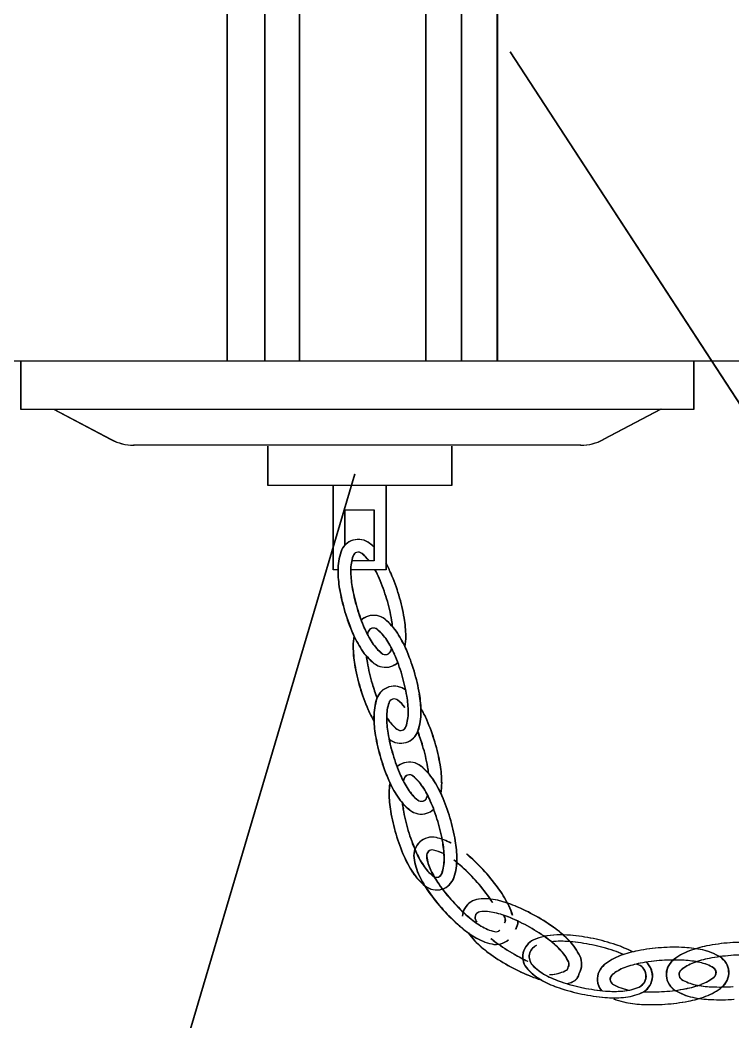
# Model space of a CAD drawing. Extents: x 846 to 947, y 375 to 797.
# Drawn here: x 897.146 to 898.59, y 494.493 to 496.522 of the extents above; entities that cross this region are included whole.
import ezdxf

# ---------------------------------------------------------------- set-up
doc = ezdxf.new("R2010")
doc.units = 0
doc.header["$MEASUREMENT"] = 0
doc.layers.add('COLOR_GREEN', color=3, linetype='CONTINUOUS')
doc.layers.add('PL-DR-LEADER', color=42, linetype='CONTINUOUS')

msp = doc.modelspace()

# ---------------------------------------------------------------- linework, layer by layer
at = {"layer": 'COLOR_GREEN'}
for p, q in [((897.5646, 497.5615), (897.5646, 495.8317)), ((897.5654, 497.5615), (897.5654, 495.8317)), ((897.6409, 497.5615), (897.6409, 495.8317)), ((897.6416, 497.5615), (897.6416, 495.8317)), ((897.7117, 497.5615), (897.7117, 495.8317)), ((897.7124, 497.5615), (897.7124, 495.8317)), ((897.9677, 497.5615), (897.9677, 495.8317)), ((897.9684, 497.5615), (897.9684, 495.8317)), ((898.04, 497.5615), (898.04, 495.8317)), ((898.0407, 497.5615), (898.0407, 495.8317)), ((898.1123, 497.5615), (898.1123, 495.8317)), ((898.1131, 497.5615), (898.1131, 495.8317)), ((891.023, 495.8317), (904.0102, 495.8317)), ((891.0237, 495.8317), (904.0109, 495.8317)), ((897.1472, 495.7331), (897.1472, 495.8317)), ((897.148, 495.7331), (897.148, 495.8317)), ((898.5105, 495.8317), (898.5105, 495.7331)), ((898.5112, 495.8317), (898.5112, 495.7331)), ((898.5105, 495.7331), (897.1472, 495.7331)), ((898.5112, 495.7331), (897.148, 495.7331)), ((897.2136, 495.734), (897.3301, 495.6723)), ((897.2143, 495.734), (897.3309, 495.6723)), ((898.4441, 495.734), (898.3275, 495.6723)), ((898.4448, 495.734), (898.3283, 495.6723)), ((898.2816, 495.6609), (897.376, 495.6609)), ((898.2824, 495.6609), (897.3768, 495.6609)), ((897.6479, 495.5793), (897.6479, 495.6592)), ((897.6487, 495.5793), (897.6487, 495.6592)), ((898.0199, 495.6592), (898.0199, 495.5793)), ((898.0206, 495.6592), (898.0206, 495.5793)), ((898.0199, 495.5793), (897.6479, 495.5793)), ((898.0206, 495.5793), (897.6487, 495.5793)), ((897.7806, 495.4084), (897.7806, 495.5791)), ((897.7813, 495.4084), (897.7813, 495.5791)), ((897.8868, 495.5791), (897.8868, 495.4084)), ((897.8875, 495.5791), (897.8875, 495.4084)), ((897.804, 495.5299), (897.8625, 495.5299)), ((897.804, 495.4586), (897.804, 495.5299)), ((897.8048, 495.5299), (897.8632, 495.5299)), ((897.8048, 495.4586), (897.8048, 495.5299)), ((897.8625, 495.5299), (897.8625, 495.4264)), ((897.8632, 495.5299), (897.8632, 495.4264)), ((897.8625, 495.4264), (897.818, 495.4264)), ((897.8632, 495.4264), (897.8188, 495.4264)), ((897.7895, 495.4084), (897.7806, 495.4084)), ((897.7903, 495.4084), (897.7813, 495.4084)), ((897.8868, 495.4084), (897.8165, 495.4084)), ((897.8875, 495.4084), (897.8172, 495.4084))]:
    msp.add_line(p, q, dxfattribs=at)
for centre, radius, start, end in [((897.376, 495.759), 0.0981, 242.1188, 270), ((897.3768, 495.759), 0.0981, 242.1188, 270), ((898.2816, 495.759), 0.0981, 270, 297.8812), ((898.2824, 495.759), 0.0981, 270, 297.8812), ((897.831, 495.4328), 0.0373, 106.5977, 161.4181), ((897.8317, 495.4328), 0.0373, 106.5977, 161.4181), ((897.831, 495.4328), 0.0373, 51.7773, 106.5977), ((897.8317, 495.4328), 0.0373, 51.7773, 106.5977), ((897.7823, 495.371), 0.116, 46.2721, 51.7773), ((897.783, 495.371), 0.116, 46.2721, 51.7773), ((897.9056, 495.4077), 0.116, 161.4181, 180.3213), ((897.9063, 495.4077), 0.116, 161.4181, 180.3213), ((897.9056, 495.4077), 0.0902, 161.4181, 180.3213), ((897.9063, 495.4077), 0.0902, 161.4181, 180.3213), ((897.831, 495.4328), 0.0115, 106.5977, 161.4181), ((897.8317, 495.4328), 0.0115, 106.5977, 161.4181), ((897.831, 495.4328), 0.0115, 51.7773, 106.5977), ((897.8317, 495.4328), 0.0115, 51.7773, 106.5977), ((897.7823, 495.371), 0.0902, 38.4643, 51.7773), ((897.783, 495.371), 0.0902, 38.4643, 51.7773), ((898.0147, 495.4083), 0.2251, 180.3213, 189.7019), ((898.0154, 495.4083), 0.2251, 180.3213, 189.7019), ((898.0147, 495.4083), 0.1993, 180.3213, 189.7019), ((898.0154, 495.4083), 0.1993, 180.3213, 189.7019), ((897.6907, 495.3117), 0.1993, 23.4936, 29.0336), ((897.6914, 495.3117), 0.1993, 23.4936, 29.0336), ((897.6907, 495.3117), 0.2251, 23.4936, 29.4239), ((897.6914, 495.3117), 0.2251, 23.4936, 29.4239), ((897.5356, 495.2443), 0.3684, 16.5977, 23.4936), ((897.5363, 495.2443), 0.3684, 16.5977, 23.4936), ((897.5356, 495.2443), 0.3942, 16.5977, 23.4936), ((897.5363, 495.2443), 0.3942, 16.5977, 23.4936), ((898.1813, 495.4368), 0.3942, 189.7019, 196.5977), ((898.1821, 495.4368), 0.3942, 189.7019, 196.5977), ((898.1813, 495.4368), 0.3684, 189.7019, 196.5977), ((898.1821, 495.4368), 0.3684, 189.7019, 196.5977), ((897.5356, 495.2443), 0.3684, 9.7019, 16.5977), ((897.5363, 495.2443), 0.3684, 9.7019, 16.5977), ((897.5356, 495.2443), 0.3942, 9.7019, 16.5977), ((897.5363, 495.2443), 0.3942, 9.7019, 16.5977), ((898.1813, 495.4368), 0.3942, 196.5977, 203.4936), ((898.1821, 495.4368), 0.3942, 196.5977, 203.4936), ((898.1813, 495.4368), 0.3684, 196.5977, 203.4936), ((898.1821, 495.4368), 0.3684, 196.5977, 203.4936), ((897.8617, 495.2791), 0.0373, 106.5977, 132.1146), ((897.8625, 495.2791), 0.0373, 106.5977, 132.1146), ((897.8617, 495.2791), 0.0373, 51.7773, 106.5977), ((897.8625, 495.2791), 0.0373, 51.7773, 106.5977), ((897.8131, 495.2172), 0.116, 32.8742, 51.7773), ((897.8138, 495.2172), 0.116, 32.8742, 51.7773), ((897.7023, 495.2728), 0.1993, 5.9785, 9.7019), ((897.703, 495.2728), 0.1993, 5.9785, 9.7019), ((897.7023, 495.2728), 0.2251, 0.3213, 9.7019), ((897.703, 495.2728), 0.2251, 0.3213, 9.7019), ((898.0263, 495.3694), 0.1993, 203.4936, 212.8742), ((898.027, 495.3694), 0.1993, 203.4936, 212.8742), ((897.8617, 495.2791), 0.0115, 106.5977, 161.4181), ((897.8625, 495.2791), 0.0115, 106.5977, 161.4181), ((897.8617, 495.2791), 0.0115, 51.7773, 106.5977), ((897.8625, 495.2791), 0.0115, 51.7773, 106.5977), ((897.8131, 495.2172), 0.0902, 32.8742, 51.7773), ((897.8138, 495.2172), 0.0902, 32.8742, 51.7773), ((898.0263, 495.3694), 0.2251, 203.4936, 212.8742), ((897.9363, 495.254), 0.116, 169.83, 180.3213), ((898.027, 495.3694), 0.2251, 203.4936, 212.8742), ((897.9371, 495.254), 0.116, 169.83, 180.3213), ((897.9363, 495.254), 0.0902, 161.4181, 164.7429), ((897.9371, 495.254), 0.0902, 161.4181, 164.7429), ((897.7214, 495.158), 0.1993, 23.4936, 32.8742), ((897.7222, 495.158), 0.1993, 23.4936, 32.8742), ((897.7214, 495.158), 0.2251, 23.4936, 32.8742), ((897.7222, 495.158), 0.2251, 23.4936, 32.8742), ((897.8114, 495.2734), 0.116, 349.83, 0.3213), ((897.8121, 495.2734), 0.116, 349.83, 0.3213), ((898.0454, 495.2546), 0.2251, 180.3213, 189.7019), ((898.0462, 495.2546), 0.2251, 180.3213, 189.7019), ((897.9346, 495.3102), 0.116, 212.8742, 231.7773), ((897.9354, 495.3102), 0.116, 212.8742, 231.7773), ((897.9346, 495.3102), 0.0902, 212.8742, 231.7773), ((897.9354, 495.3102), 0.0902, 212.8742, 231.7773), ((897.886, 495.2484), 0.0115, 286.5977, 341.4181), ((897.8867, 495.2484), 0.0115, 286.5977, 341.4181), ((897.8114, 495.2734), 0.0902, 341.4181, 344.7429), ((897.8121, 495.2734), 0.0902, 341.4181, 344.7429), ((897.5664, 495.0906), 0.3942, 16.5977, 23.4936), ((897.5671, 495.0906), 0.3942, 16.5977, 23.4936), ((898.0454, 495.2546), 0.1993, 185.9785, 189.7019), ((898.0462, 495.2546), 0.1993, 185.9785, 189.7019), ((897.886, 495.2484), 0.0115, 231.7773, 286.5977), ((897.8867, 495.2484), 0.0115, 231.7773, 286.5977), ((897.5664, 495.0906), 0.3684, 16.5977, 23.4936), ((897.5671, 495.0906), 0.3684, 16.5977, 23.4936), ((898.2121, 495.2831), 0.3942, 189.7019, 196.5977), ((898.2128, 495.2831), 0.3942, 189.7019, 196.5977), ((898.2121, 495.2831), 0.3684, 189.7019, 196.5977), ((898.2128, 495.2831), 0.3684, 189.7019, 196.5977), ((897.886, 495.2484), 0.0373, 231.7773, 286.5977), ((897.8867, 495.2484), 0.0373, 231.7773, 286.5977), ((897.886, 495.2484), 0.0373, 286.5977, 312.1146), ((897.8867, 495.2484), 0.0373, 286.5977, 312.1146), ((897.5664, 495.0906), 0.3942, 9.7019, 16.5977), ((897.5671, 495.0906), 0.3942, 9.7019, 16.5977), ((897.5664, 495.0906), 0.3684, 9.7019, 16.5977), ((897.5671, 495.0906), 0.3684, 9.7019, 16.5977), ((898.2121, 495.2831), 0.3942, 196.5977, 203.4936), ((898.2128, 495.2831), 0.3942, 196.5977, 203.4936), ((898.2121, 495.2831), 0.3684, 196.5977, 201.3298), ((898.2128, 495.2831), 0.3684, 196.5977, 201.3298), ((897.9038, 495.1356), 0.0373, 106.5977, 161.4181), ((897.9045, 495.1356), 0.0373, 106.5977, 161.4181), ((897.9038, 495.1356), 0.0373, 51.7773, 106.5977), ((897.9045, 495.1356), 0.0373, 51.7773, 106.5977), ((897.8551, 495.0738), 0.116, 51.5865, 51.7773), ((897.8558, 495.0738), 0.116, 51.5865, 51.7773), ((897.9784, 495.1105), 0.116, 161.4181, 180.3213), ((897.9791, 495.1105), 0.116, 161.4181, 180.3213), ((897.9038, 495.1356), 0.0115, 106.5977, 161.4181), ((897.9045, 495.1356), 0.0115, 106.5977, 161.4181), ((897.9038, 495.1356), 0.0115, 51.7773, 106.5977), ((897.9045, 495.1356), 0.0115, 51.7773, 106.5977), ((897.8551, 495.0738), 0.0902, 38.4643, 51.7773), ((897.8558, 495.0738), 0.0902, 38.4643, 51.7773), ((897.733, 495.1191), 0.1993, 0.3213, 9.7019), ((897.7338, 495.1191), 0.1993, 0.3213, 9.7019), ((897.733, 495.1191), 0.2251, 0.3213, 9.7019), ((897.7338, 495.1191), 0.2251, 0.3213, 9.7019), ((898.057, 495.2157), 0.2251, 203.4936, 210.2274), ((898.0578, 495.2157), 0.2251, 203.4936, 210.2274), ((897.9784, 495.1105), 0.0902, 161.4181, 180.3213), ((897.9791, 495.1105), 0.0902, 161.4181, 180.3213), ((897.7635, 495.0145), 0.2251, 23.4936, 30.2274), ((897.7642, 495.0145), 0.2251, 23.4936, 30.2274), ((898.0875, 495.1111), 0.2251, 180.3213, 189.7019), ((898.0882, 495.1111), 0.2251, 180.3213, 189.7019), ((898.0875, 495.1111), 0.1993, 180.3213, 189.7019), ((898.057, 495.2157), 0.1993, 212.0895, 212.8742), ((898.0882, 495.1111), 0.1993, 180.3213, 189.7019), ((898.0578, 495.2157), 0.1993, 212.0895, 212.8742), ((897.9654, 495.1565), 0.0902, 212.8742, 231.7773), ((897.9661, 495.1565), 0.0902, 212.8742, 231.7773), ((897.8421, 495.1197), 0.0902, 341.4181, 0.3213), ((897.8429, 495.1197), 0.0902, 341.4181, 0.3213), ((897.8421, 495.1197), 0.116, 341.4181, 0.3213), ((897.8429, 495.1197), 0.116, 341.4181, 0.3213), ((897.6084, 494.9471), 0.3942, 16.5977, 23.4936), ((897.6091, 494.9471), 0.3942, 16.5977, 23.4936), ((897.9167, 495.0947), 0.0115, 231.7773, 286.5977), ((897.9174, 495.0947), 0.0115, 231.7773, 286.5977), ((897.9167, 495.0947), 0.0115, 286.5977, 341.4181), ((897.9174, 495.0947), 0.0115, 286.5977, 341.4181), ((897.9167, 495.0947), 0.0373, 286.5977, 341.4181), ((897.9174, 495.0947), 0.0373, 286.5977, 341.4181), ((897.6084, 494.9471), 0.3684, 16.5977, 21.3298), ((897.6091, 494.9471), 0.3684, 16.5977, 21.3298), ((898.2541, 495.1396), 0.3942, 189.7019, 196.5977), ((898.2549, 495.1396), 0.3942, 189.7019, 196.5977), ((898.2541, 495.1396), 0.3684, 189.7019, 196.5977), ((898.2549, 495.1396), 0.3684, 189.7019, 196.5977), ((897.9654, 495.1565), 0.116, 231.5865, 231.7773), ((897.9167, 495.0947), 0.0373, 231.7773, 286.5977), ((897.9661, 495.1565), 0.116, 231.5865, 231.7773), ((897.9174, 495.0947), 0.0373, 231.7773, 286.5977), ((897.6084, 494.9471), 0.3942, 9.7019, 16.5977), ((897.6091, 494.9471), 0.3942, 9.7019, 16.5977), ((897.6084, 494.9471), 0.3684, 9.7019, 16.5977), ((897.6091, 494.9471), 0.3684, 9.7019, 16.5977), ((898.2541, 495.1396), 0.3942, 196.5977, 203.4936), ((898.2549, 495.1396), 0.3942, 196.5977, 203.4936), ((898.2541, 495.1396), 0.3684, 196.5977, 203.4936), ((898.2549, 495.1396), 0.3684, 196.5977, 203.4936), ((897.9345, 494.9819), 0.0373, 51.7773, 106.5977), ((897.9353, 494.9819), 0.0373, 51.7773, 106.5977), ((897.9345, 494.9819), 0.0373, 106.5977, 132.1146), ((897.9353, 494.9819), 0.0373, 106.5977, 132.1146), ((897.8859, 494.92), 0.116, 32.8742, 51.7773), ((897.8866, 494.92), 0.116, 32.8742, 51.7773), ((897.7751, 494.9756), 0.1993, 5.9785, 9.7019), ((897.7758, 494.9756), 0.1993, 5.9785, 9.7019), ((897.7751, 494.9756), 0.2251, 0.3213, 9.7019), ((897.7758, 494.9756), 0.2251, 0.3213, 9.7019), ((898.0991, 495.0722), 0.2251, 203.4936, 212.8742), ((898.0998, 495.0722), 0.2251, 203.4936, 212.8742), ((898.0991, 495.0722), 0.1993, 203.4936, 212.8742), ((898.0998, 495.0722), 0.1993, 203.4936, 212.8742), ((898.0091, 494.9568), 0.0902, 161.4181, 164.7429), ((898.0099, 494.9568), 0.0902, 161.4181, 164.7429), ((897.9345, 494.9819), 0.0115, 106.5977, 161.4181), ((897.9353, 494.9819), 0.0115, 106.5977, 161.4181), ((897.9345, 494.9819), 0.0115, 51.7773, 106.5977), ((897.9353, 494.9819), 0.0115, 51.7773, 106.5977), ((897.8859, 494.92), 0.0902, 32.8742, 51.7773), ((897.8866, 494.92), 0.0902, 32.8742, 51.7773), ((897.7942, 494.8608), 0.2251, 23.4936, 32.8742), ((897.795, 494.8608), 0.2251, 23.4936, 32.8742), ((898.0091, 494.9568), 0.116, 169.83, 180.3213), ((898.0099, 494.9568), 0.116, 169.83, 180.3213), ((898.0074, 495.013), 0.0902, 212.8742, 231.7773), ((898.0082, 495.013), 0.0902, 212.8742, 231.7773), ((897.7942, 494.8608), 0.1993, 23.4936, 32.8742), ((897.795, 494.8608), 0.1993, 23.4936, 32.8742), ((897.8842, 494.9762), 0.116, 349.83, 0.3213), ((897.8849, 494.9762), 0.116, 349.83, 0.3213), ((898.1182, 494.9574), 0.2251, 180.3213, 189.7019), ((898.119, 494.9574), 0.2251, 180.3213, 189.7019), ((898.0074, 495.013), 0.116, 212.8742, 231.7773), ((898.0082, 495.013), 0.116, 212.8742, 231.7773), ((897.9588, 494.9512), 0.0115, 231.7773, 286.5977), ((897.9595, 494.9512), 0.0115, 231.7773, 286.5977), ((897.9588, 494.9512), 0.0115, 286.5977, 341.4181), ((897.9595, 494.9512), 0.0115, 286.5977, 341.4181), ((897.8842, 494.9762), 0.0902, 341.4181, 344.7429), ((897.8849, 494.9762), 0.0902, 341.4181, 344.7429), ((897.6392, 494.7934), 0.3684, 16.5977, 23.4936), ((897.6399, 494.7934), 0.3684, 16.5977, 23.4936), ((897.6392, 494.7934), 0.3942, 16.5977, 23.4936), ((897.6399, 494.7934), 0.3942, 16.5977, 23.4936), ((898.2849, 494.9859), 0.3942, 189.7019, 196.5977), ((898.2856, 494.9859), 0.3942, 189.7019, 196.5977), ((898.1182, 494.9574), 0.1993, 185.9785, 189.7019), ((898.119, 494.9574), 0.1993, 185.9785, 189.7019), ((898.2849, 494.9859), 0.3684, 189.7019, 196.5977), ((898.2856, 494.9859), 0.3684, 189.7019, 196.5977), ((897.9588, 494.9512), 0.0373, 231.7773, 286.5977), ((897.9595, 494.9512), 0.0373, 231.7773, 286.5977), ((897.9588, 494.9512), 0.0373, 286.5977, 312.1146), ((897.9595, 494.9512), 0.0373, 286.5977, 312.1146), ((897.6392, 494.7934), 0.3684, 9.7019, 16.5977), ((897.6399, 494.7934), 0.3684, 9.7019, 16.5977), ((897.6392, 494.7934), 0.3942, 9.7019, 16.5977), ((897.6399, 494.7934), 0.3942, 9.7019, 16.5977), ((898.2849, 494.9859), 0.3684, 196.5977, 203.4936), ((898.2856, 494.9859), 0.3684, 196.5977, 203.4936), ((898.2849, 494.9859), 0.3942, 196.5977, 203.4936), ((898.2856, 494.9859), 0.3942, 196.5977, 203.4936), ((897.9807, 494.8299), 0.0373, 132.1427, 186.9631), ((897.9814, 494.8299), 0.0373, 132.1427, 186.9631), ((897.9807, 494.8299), 0.0373, 77.3223, 132.1427), ((897.9814, 494.8299), 0.0373, 77.3223, 132.1427), ((897.9634, 494.7531), 0.116, 61.5955, 77.3223), ((897.9641, 494.7531), 0.116, 61.5955, 77.3223), ((897.8058, 494.8219), 0.2251, 0.3213, 9.7019), ((897.8066, 494.8219), 0.2251, 0.3213, 9.7019), ((898.1298, 494.9185), 0.1993, 203.4936, 212.8742), ((898.1306, 494.9185), 0.1993, 203.4936, 212.8742), ((897.9807, 494.8299), 0.0115, 132.1427, 186.9631), ((897.9814, 494.8299), 0.0115, 132.1427, 186.9631), ((897.9807, 494.8299), 0.0115, 77.3223, 132.1427), ((897.9814, 494.8299), 0.0115, 77.3223, 132.1427), ((897.9634, 494.7531), 0.0902, 64.0092, 77.3223), ((897.9641, 494.7531), 0.0902, 64.0092, 77.3223), ((897.8058, 494.8219), 0.1993, 0.3213, 9.7019), ((897.8066, 494.8219), 0.1993, 0.3213, 9.7019), ((898.1298, 494.9185), 0.2251, 203.4936, 212.8742), ((898.1306, 494.9185), 0.2251, 203.4936, 212.8742), ((898.0588, 494.8394), 0.116, 186.9631, 205.8662), ((898.0595, 494.8394), 0.116, 186.9631, 205.8662), ((898.0588, 494.8394), 0.0902, 186.9631, 205.8662), ((898.0595, 494.8394), 0.0902, 186.9631, 205.8662), ((897.9149, 494.8225), 0.0902, 341.4181, 0.3213), ((897.9157, 494.8225), 0.0902, 341.4181, 0.3213), ((897.9063, 494.6602), 0.1993, 49.0385, 53.5974), ((897.9149, 494.8225), 0.116, 341.4181, 0.3213), ((897.907, 494.6602), 0.1993, 49.0385, 53.5974), ((897.9157, 494.8225), 0.116, 341.4181, 0.3213), ((897.9063, 494.6602), 0.2251, 49.0385, 50.1427), ((897.907, 494.6602), 0.2251, 49.0385, 50.1427), ((897.7954, 494.5325), 0.3942, 42.1427, 49.0385), ((897.7961, 494.5325), 0.3942, 42.1427, 49.0385), ((898.0382, 494.8593), 0.116, 212.8742, 231.7773), ((898.0389, 494.8593), 0.116, 212.8742, 231.7773), ((898.0382, 494.8593), 0.0902, 212.8742, 231.7773), ((898.0389, 494.8593), 0.0902, 212.8742, 231.7773), ((898.1569, 494.887), 0.1993, 205.8662, 215.2468), ((898.1577, 494.887), 0.1993, 205.8662, 215.2468), ((897.7954, 494.5325), 0.3684, 42.1427, 49.0385), ((897.7961, 494.5325), 0.3684, 42.1427, 49.0385), ((897.7954, 494.5325), 0.3942, 35.2468, 42.1427), ((897.7961, 494.5325), 0.3942, 35.2468, 42.1427), ((898.1569, 494.887), 0.2251, 205.8662, 215.2468), ((898.1577, 494.887), 0.2251, 205.8662, 215.2468), ((897.9895, 494.7975), 0.0115, 231.7773, 286.5977), ((897.9902, 494.7975), 0.0115, 231.7773, 286.5977), ((897.9895, 494.7975), 0.0115, 286.5977, 341.4181), ((897.9902, 494.7975), 0.0115, 286.5977, 341.4181), ((897.9895, 494.7975), 0.0373, 286.5977, 341.4181), ((897.9902, 494.7975), 0.0373, 286.5977, 341.4181), ((897.7954, 494.5325), 0.3684, 35.2468, 42.1427), ((897.7961, 494.5325), 0.3684, 35.2468, 42.1427), ((897.9895, 494.7975), 0.0373, 231.7773, 286.5977), ((897.9902, 494.7975), 0.0373, 231.7773, 286.5977), ((898.295, 494.9846), 0.3942, 215.2468, 222.1427), ((898.2958, 494.9846), 0.3942, 215.2468, 222.1427), ((898.295, 494.9846), 0.3684, 215.2468, 222.1427), ((898.2958, 494.9846), 0.3684, 215.2468, 222.1427), ((897.9335, 494.6301), 0.2251, 25.8662, 35.2468), ((897.9342, 494.6301), 0.2251, 25.8662, 35.2468), ((898.295, 494.9846), 0.3684, 222.1427, 229.0385), ((898.2958, 494.9846), 0.3684, 222.1427, 229.0385), ((898.0789, 494.7046), 0.0373, 95.7456, 150.5661), ((898.0796, 494.7046), 0.0373, 95.7456, 150.5661), ((898.0868, 494.6263), 0.116, 76.8425, 95.7456), ((898.0875, 494.6263), 0.116, 76.8425, 95.7456), ((897.9335, 494.6301), 0.1993, 31.5234, 35.2468), ((897.9342, 494.6301), 0.1993, 31.5234, 35.2468), ((898.0619, 494.5201), 0.2251, 67.4619, 76.8425), ((898.0627, 494.5201), 0.2251, 67.4619, 76.8425), ((898.295, 494.9846), 0.3942, 222.1427, 229.0385), ((898.2958, 494.9846), 0.3942, 222.1427, 229.0385), ((898.0789, 494.7046), 0.0373, 150.566, 176.0829), ((898.0796, 494.7046), 0.0373, 150.566, 176.0829), ((898.0789, 494.7046), 0.0115, 95.7456, 150.566), ((898.0796, 494.7046), 0.0115, 95.7456, 150.566), ((898.0868, 494.6263), 0.0902, 76.8425, 95.7456), ((898.0875, 494.6263), 0.0902, 76.8425, 95.7456), ((898.0317, 494.6777), 0.116, 15.375, 25.8662), ((898.0324, 494.6777), 0.116, 15.375, 25.8662), ((897.9971, 494.3639), 0.3942, 60.5661, 67.4619), ((897.9979, 494.3639), 0.3942, 60.5661, 67.4619), ((898.1842, 494.8569), 0.1993, 229.0385, 238.4191), ((898.1849, 494.8569), 0.1993, 229.0385, 238.4191), ((898.0789, 494.7046), 0.0115, 150.5661, 205.3865), ((898.0796, 494.7046), 0.0115, 150.5661, 205.3865), ((898.15, 494.7384), 0.0902, 205.3865, 208.7112), ((898.1507, 494.7384), 0.0902, 205.3865, 208.7112), ((898.0619, 494.5201), 0.1993, 67.4619, 76.8425), ((898.0627, 494.5201), 0.1993, 67.4619, 76.8425), ((898.0465, 494.6656), 0.0902, 25.3865, 28.7112), ((898.0473, 494.6656), 0.0902, 25.3865, 28.7112), ((898.1176, 494.6993), 0.0115, 330.566, 25.3865), ((898.1184, 494.6993), 0.0115, 330.566, 25.3865), ((897.9971, 494.3639), 0.3684, 60.5661, 67.4619), ((897.9979, 494.3639), 0.3684, 60.5661, 67.4619), ((898.1176, 494.6993), 0.0373, 330.5661, 356.0829), ((898.1184, 494.6993), 0.0373, 330.5661, 356.0829), ((897.9971, 494.3639), 0.3942, 53.6702, 60.5661), ((897.9979, 494.3639), 0.3942, 53.6702, 60.5661), ((898.1842, 494.8569), 0.2251, 229.0385, 238.4191), ((898.1849, 494.8569), 0.2251, 229.0385, 238.4191), ((898.127, 494.764), 0.0902, 238.4191, 257.3223), ((898.1278, 494.764), 0.0902, 238.4191, 257.3223), ((898.1098, 494.6872), 0.0115, 257.3223, 312.1427), ((898.1105, 494.6872), 0.0115, 257.3223, 312.1427), ((897.9971, 494.3639), 0.3684, 53.6702, 60.5661), ((897.9979, 494.3639), 0.3684, 53.6702, 60.5661), ((898.0973, 494.5001), 0.2251, 44.2896, 53.6702), ((898.098, 494.5001), 0.2251, 44.2896, 53.6702), ((898.15, 494.7384), 0.116, 213.7983, 224.2896), ((898.1507, 494.7384), 0.116, 213.7983, 224.2896), ((898.127, 494.764), 0.116, 238.4191, 257.3223), ((898.2281, 494.8145), 0.2251, 224.2896, 233.6702), ((898.1278, 494.764), 0.116, 238.4191, 257.3223), ((898.2288, 494.8145), 0.2251, 224.2896, 233.6702), ((898.2281, 494.8145), 0.1993, 229.9468, 233.6702), ((898.2288, 494.8145), 0.1993, 229.9468, 233.6702), ((898.1098, 494.6872), 0.0373, 257.3223, 312.1427), ((898.1105, 494.6872), 0.0373, 257.3223, 312.1427), ((898.3283, 494.9508), 0.3684, 233.6702, 240.5661), ((898.329, 494.9508), 0.3684, 233.6702, 240.5661), ((898.2014, 494.6251), 0.0373, 113.4791, 168.2995), ((898.2021, 494.6251), 0.0373, 113.4791, 168.2995), ((898.2327, 494.5529), 0.116, 102.4866, 113.4791), ((898.2335, 494.5529), 0.116, 102.4866, 113.4791), ((898.2414, 494.4441), 0.2251, 85.1953, 98.7973), ((898.2422, 494.4441), 0.2251, 85.1953, 98.7973), ((898.0973, 494.5001), 0.1993, 44.2896, 53.6702), ((898.098, 494.5001), 0.1993, 44.2896, 53.6702), ((898.2414, 494.4441), 0.2122, 85.1953, 95.2224), ((898.2422, 494.4441), 0.2122, 85.1953, 95.2224), ((898.1754, 494.5763), 0.116, 25.3865, 44.2896), ((898.1761, 494.5763), 0.116, 25.3865, 44.2896), ((898.2273, 494.2756), 0.3813, 78.2995, 85.1953), ((898.228, 494.2756), 0.3813, 78.2995, 85.1953), ((898.2273, 494.2756), 0.3942, 78.2995, 85.1953), ((898.228, 494.2756), 0.3942, 78.2995, 85.1953), ((898.2273, 494.2756), 0.3942, 71.4036, 78.2995), ((898.228, 494.2756), 0.3942, 71.4036, 78.2995), ((898.6131, 494.2601), 0.3942, 87.3491, 94.2449), ((898.6138, 494.2601), 0.3942, 87.3491, 94.2449), ((898.2014, 494.6251), 0.0244, 113.4791, 168.2995), ((898.2021, 494.6251), 0.0244, 113.4791, 168.2995), ((898.1754, 494.5763), 0.0902, 25.3865, 44.2896), ((898.1761, 494.5763), 0.0902, 25.3865, 44.2896), ((898.2273, 494.2756), 0.3813, 71.4036, 78.2995), ((898.228, 494.2756), 0.3813, 71.4036, 78.2995), ((898.2812, 494.4359), 0.2122, 65.8012, 71.4036), ((898.2819, 494.4359), 0.2122, 65.8012, 71.4036), ((898.2812, 494.4359), 0.2251, 62.0638, 71.4036), ((898.2819, 494.4359), 0.2251, 62.0638, 71.4036), ((898.4399, 494.4161), 0.2251, 100.8276, 110.2082), ((898.4406, 494.4161), 0.2251, 100.8276, 110.2082), ((898.4717, 494.25), 0.3942, 93.9318, 100.8276), ((898.4724, 494.25), 0.3942, 93.9318, 100.8276), ((898.4717, 494.25), 0.3942, 87.0359, 93.9318), ((898.4724, 494.25), 0.3942, 87.0359, 93.9318), ((898.5422, 494.5282), 0.116, 110.5214, 129.4245), ((898.5429, 494.5282), 0.116, 110.5214, 129.4245), ((898.4804, 494.4188), 0.2251, 77.6553, 87.0359), ((898.4811, 494.4188), 0.2251, 77.6553, 87.0359), ((898.5804, 494.426), 0.2251, 101.1408, 110.5214), ((898.5811, 494.426), 0.2251, 101.1408, 110.5214), ((898.5037, 494.5254), 0.116, 58.7522, 77.6553), ((898.5045, 494.5254), 0.116, 58.7522, 77.6553), ((898.6131, 494.2601), 0.3942, 94.2449, 101.1408), ((898.6138, 494.2601), 0.3942, 94.2449, 101.1408), ((898.3283, 494.9508), 0.3942, 233.6702, 240.5661), ((898.329, 494.9508), 0.3942, 233.6702, 240.5661), ((898.3283, 494.9508), 0.3684, 240.5661, 245.2981), ((898.329, 494.9508), 0.3684, 240.5661, 245.2981), ((898.2014, 494.6251), 0.0373, 168.2995, 223.1199), ((898.2021, 494.6251), 0.0373, 168.2995, 223.1199), ((898.2014, 494.6251), 0.0244, 168.2995, 223.1199), ((898.2021, 494.6251), 0.0244, 168.2995, 223.1199), ((898.2465, 494.61), 0.0115, 330.5661, 25.3865), ((898.2472, 494.61), 0.0115, 330.5661, 25.3865), ((898.2465, 494.61), 0.0373, 330.5661, 25.3865), ((898.2472, 494.61), 0.0373, 330.5661, 25.3865), ((898.4022, 494.5184), 0.116, 110.2082, 129.1113), ((898.4029, 494.5184), 0.116, 110.2082, 129.1113), ((898.4717, 494.25), 0.3684, 93.9318, 100.8276), ((898.4724, 494.25), 0.3684, 93.9318, 100.8276), ((898.3898, 494.586), 0.0373, 293.4791, 48.2388), ((898.3906, 494.586), 0.0373, 293.4791, 48.2388), ((898.4717, 494.25), 0.3684, 87.0359, 93.9318), ((898.4724, 494.25), 0.3684, 87.0359, 93.9318), ((898.4922, 494.5889), 0.0373, 129.4245, 184.2449), ((898.4929, 494.5889), 0.0373, 129.4245, 184.2449), ((898.4804, 494.4188), 0.1993, 77.6553, 87.0359), ((898.4811, 494.4188), 0.1993, 77.6553, 87.0359), ((898.5804, 494.426), 0.1993, 101.1408, 110.5214), ((898.5811, 494.426), 0.1993, 101.1408, 110.5214), ((898.5037, 494.5254), 0.0902, 58.7522, 77.6553), ((898.5045, 494.5254), 0.0902, 58.7522, 77.6553), ((898.6131, 494.2601), 0.3684, 94.2449, 101.1408), ((898.6138, 494.2601), 0.3684, 94.2449, 101.1408), ((898.5445, 494.5927), 0.0373, 3.9317, 58.7522), ((898.5453, 494.5927), 0.0373, 3.9317, 58.7522), ((898.6131, 494.2601), 0.3684, 87.3491, 94.2449), ((898.6138, 494.2601), 0.3684, 87.3491, 94.2449), ((898.3283, 494.9508), 0.3942, 240.5661, 247.4619), ((898.329, 494.9508), 0.3942, 240.5661, 247.4619), ((898.2588, 494.6789), 0.116, 223.1199, 242.023), ((898.2596, 494.6789), 0.116, 223.1199, 242.023), ((898.2588, 494.6789), 0.1031, 223.1199, 242.023), ((898.2596, 494.6789), 0.1031, 223.1199, 242.023), ((898.2139, 494.6789), 0.0902, 274.5759, 293.4791), ((898.2146, 494.6789), 0.0902, 274.5759, 293.4791), ((898.2453, 494.6067), 0.0115, 293.4791, 348.2995), ((898.246, 494.6067), 0.0115, 293.4791, 348.2995), ((898.3526, 494.5795), 0.0373, 129.1113, 183.9317), ((898.3533, 494.5795), 0.0373, 129.1113, 183.9317), ((898.4022, 494.5184), 0.0902, 110.2082, 129.1113), ((898.4029, 494.5184), 0.0902, 110.2082, 129.1113), ((898.4399, 494.4161), 0.1993, 100.8276, 110.2082), ((898.4406, 494.4161), 0.1993, 100.8276, 110.2082), ((898.3898, 494.586), 0.0244, 293.4791, 79.4048), ((898.3906, 494.586), 0.0244, 293.4791, 79.4048), ((898.4922, 494.5889), 0.0115, 129.4245, 184.2449), ((898.4929, 494.5889), 0.0115, 129.4245, 184.2449), ((898.5422, 494.5282), 0.0902, 110.5214, 129.4245), ((898.5429, 494.5282), 0.0902, 110.5214, 129.4245), ((898.5445, 494.5927), 0.0115, 3.9317, 58.7522), ((898.5453, 494.5927), 0.0115, 3.9317, 58.7522), ((898.5445, 494.5927), 0.0115, 309.1113, 3.9317), ((898.5453, 494.5927), 0.0115, 309.1113, 3.9317), ((898.5445, 494.5927), 0.0373, 309.1113, 3.9317), ((898.5453, 494.5927), 0.0373, 309.1113, 3.9317), ((898.2635, 494.7946), 0.2251, 247.4619, 254.1957), ((898.2642, 494.7946), 0.2251, 247.4619, 254.1957), ((898.31, 494.7752), 0.2251, 242.023, 251.4036), ((898.3107, 494.7752), 0.2251, 242.023, 251.4036), ((898.31, 494.7752), 0.2122, 242.023, 251.4036), ((898.3107, 494.7752), 0.2122, 242.023, 251.4036), ((898.2052, 494.7877), 0.1993, 273.7912, 274.5759), ((898.2059, 494.7877), 0.1993, 273.7912, 274.5759), ((898.3639, 494.9355), 0.3813, 251.4036, 258.2995), ((898.3647, 494.9355), 0.3813, 251.4036, 258.2995), ((898.2238, 494.6688), 0.1031, 287.158, 293.4791), ((898.2245, 494.6688), 0.1031, 287.158, 293.4791), ((898.2551, 494.5966), 0.0244, 293.4791, 348.2995), ((898.2559, 494.5966), 0.0244, 293.4791, 348.2995), ((898.3526, 494.5795), 0.0373, 183.9317, 218.2941), ((898.3533, 494.5795), 0.0373, 183.9317, 218.2941), ((898.3526, 494.5795), 0.0115, 129.1113, 183.9317), ((898.3526, 494.5795), 0.0115, 183.9317, 238.7522), ((898.3533, 494.5795), 0.0115, 129.1113, 183.9317), ((898.3533, 494.5795), 0.0115, 183.9317, 238.7522), ((898.4922, 494.5889), 0.0373, 184.2449, 239.0653), ((898.4929, 494.5889), 0.0373, 184.2449, 239.0653), ((898.4922, 494.5889), 0.0115, 184.2449, 239.0653), ((898.4929, 494.5889), 0.0115, 184.2449, 239.0653), ((898.5326, 494.6564), 0.0902, 239.0653, 257.9685), ((898.5334, 494.6564), 0.0902, 239.0653, 257.9685), ((898.4949, 494.6538), 0.0902, 290.2082, 309.1113), ((898.4956, 494.6538), 0.0902, 290.2082, 309.1113), ((898.3639, 494.9355), 0.3942, 251.4036, 258.2995), ((898.3647, 494.9355), 0.3942, 251.4036, 258.2995), ((898.3639, 494.9355), 0.3813, 258.2995, 265.1953), ((898.3647, 494.9355), 0.3813, 258.2995, 265.1953), ((898.3498, 494.767), 0.2122, 265.1953, 274.5759), ((898.3505, 494.767), 0.2122, 265.1953, 274.5759), ((898.3934, 494.6468), 0.0902, 238.7522, 261.8327), ((898.3941, 494.6468), 0.0902, 238.7522, 261.8327), ((898.3585, 494.6582), 0.1031, 274.5759, 293.4791), ((898.3592, 494.6582), 0.1031, 274.5759, 293.4791), ((898.4254, 494.9222), 0.3684, 267.4927, 273.9318), ((898.4262, 494.9222), 0.3684, 267.4927, 273.9318), ((898.4254, 494.9222), 0.3684, 273.9318, 280.8276), ((898.4262, 494.9222), 0.3684, 273.9318, 280.8276), ((898.5326, 494.6564), 0.116, 239.0653, 257.9685), ((898.5334, 494.6564), 0.116, 239.0653, 257.9685), ((898.4572, 494.7561), 0.1993, 280.8276, 290.2082), ((898.4579, 494.7561), 0.1993, 280.8276, 290.2082), ((898.5554, 494.7631), 0.1993, 257.9685, 267.3491), ((898.5561, 494.7631), 0.1993, 257.9685, 267.3491), ((898.4949, 494.6538), 0.116, 290.2082, 309.1113), ((898.4956, 494.6538), 0.116, 290.2082, 309.1113), ((898.5632, 494.9321), 0.3684, 267.3491, 274.2449), ((898.5639, 494.9321), 0.3684, 267.3491, 274.2449), ((898.3639, 494.9355), 0.3942, 258.2995, 265.1953), ((898.3647, 494.9355), 0.3942, 258.2995, 265.1953), ((898.3498, 494.767), 0.2251, 265.1953, 274.5759), ((898.3505, 494.767), 0.2251, 265.1953, 274.5759), ((898.3934, 494.6468), 0.116, 247.164, 257.6553), ((898.3941, 494.6468), 0.116, 247.164, 257.6553), ((898.3585, 494.6582), 0.116, 274.5759, 293.4791), ((898.3592, 494.6582), 0.116, 274.5759, 293.4791), ((898.4167, 494.7533), 0.2251, 257.6553, 267.0359), ((898.4174, 494.7533), 0.2251, 257.6553, 267.0359), ((898.4254, 494.9222), 0.3942, 273.9318, 280.8276), ((898.4262, 494.9222), 0.3942, 273.9318, 280.8276), ((898.4572, 494.7561), 0.2251, 280.8276, 290.2082), ((898.4579, 494.7561), 0.2251, 280.8276, 290.2082), ((898.5554, 494.7631), 0.2251, 257.9685, 267.3491), ((898.5561, 494.7631), 0.2251, 257.9685, 267.3491), ((898.5632, 494.9321), 0.3942, 267.3491, 274.2449), ((898.5639, 494.9321), 0.3942, 267.3491, 274.2449), ((898.4254, 494.9222), 0.3942, 267.0359, 273.9318), ((898.4262, 494.9222), 0.3942, 267.0359, 273.9318)]:
    msp.add_arc(centre, radius, start, end, dxfattribs=at)
at = {"layer": 'PL-DR-LEADER'}
for p, q in [((898.1386, 496.4575), (900.9139, 492.1983)), ((898.1393, 496.4575), (900.9146, 492.1983)), ((897.8235, 495.6021), (897.412, 494.214)), ((897.8243, 495.6021), (897.4127, 494.214))]:
    msp.add_line(p, q, dxfattribs=at)

doc.saveas('drawing.dxf')
